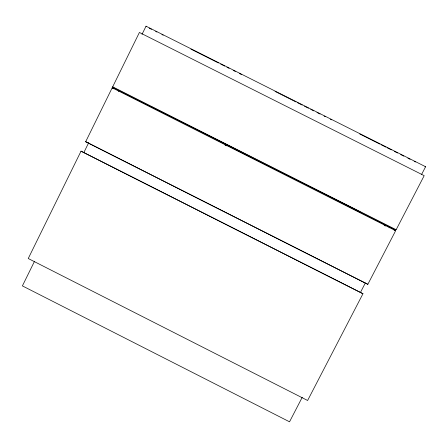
<?xml version="1.0" encoding="UTF-8"?>
<svg xmlns="http://www.w3.org/2000/svg" width="448" height="448" viewBox="0 0 448 448"><rect width="100%" height="100%" fill="white"/><g stroke="black" fill="none" stroke-linecap="round" stroke-linejoin="round"><path stroke-width="0.67" d="M81.032 151.178L28.246 258.518L307.614 400.484L362.964 293.731L81.032 151.178L362.964 293.731M85.68 141.719L112.202 87.791L395.657 230.692L367.842 284.323L85.68 141.719L367.842 284.323M112.672 86.839L139.412 32.463L424.189 175.655L396.144 229.74L394.638 229.499L113.882 87.965L112.672 86.839L396.144 229.74M113.198 88.788L113.814 87.539M83.916 152.438L88.766 142.57M142.022 34.345L146.031 26.191L425.6 166.718L421.562 174.502M34.524 261.274L22.4 285.902L289.537 421.809L302.226 397.309M118.485 91.454L119.101 90.205M389.06 227.858L389.704 226.621M360.517 292.292L365.282 283.097M394.397 230.552L395.041 229.309M425.079 166.824L425.6 166.718M394.15 230.44L395.657 230.692M149.201 28.151L151.53 29.322M155.663 31.405L156.918 32.032M161.918 34.546L163.167 35.174M190.921 49.123L193.424 50.383M193.794 50.568L199.679 53.525M200.049 53.71L205.929 56.666M206.298 56.851L212.184 59.814M212.548 59.993L218.434 62.955M220.674 64.081L224.689 66.097M226.923 67.222L229.068 68.298M233.178 70.364L235.318 71.439M239.428 73.506L241.573 74.586M275.055 91.414L277.217 92.501M277.558 92.674L283.466 95.642M283.808 95.816L289.722 98.784M290.058 98.958L295.977 101.931M297.226 102.558L302.226 105.073M304.438 106.182L308.482 108.214M310.688 109.323L313.813 110.897M316.938 112.465L320.062 114.038M324.111 116.071L325.366 116.704M330.366 119.218L331.615 119.846M359.755 133.991L373.514 140.902M373.822 141.058L379.764 144.049M381.018 144.676L386.019 147.19M387.268 147.818L391.322 149.856M394.447 151.43L397.572 152.998M400.702 154.571L403.827 156.139M407.904 158.189L410.077 159.281M414.159 161.336L415.408 161.963M151.038 106.613L360.181 212.044M225.086 145.208L226.33 145.835M384.166 225.406L385.414 226.038M112.202 87.791L113.014 88.536M146.031 26.191L146.289 26.69"/></g></svg>
